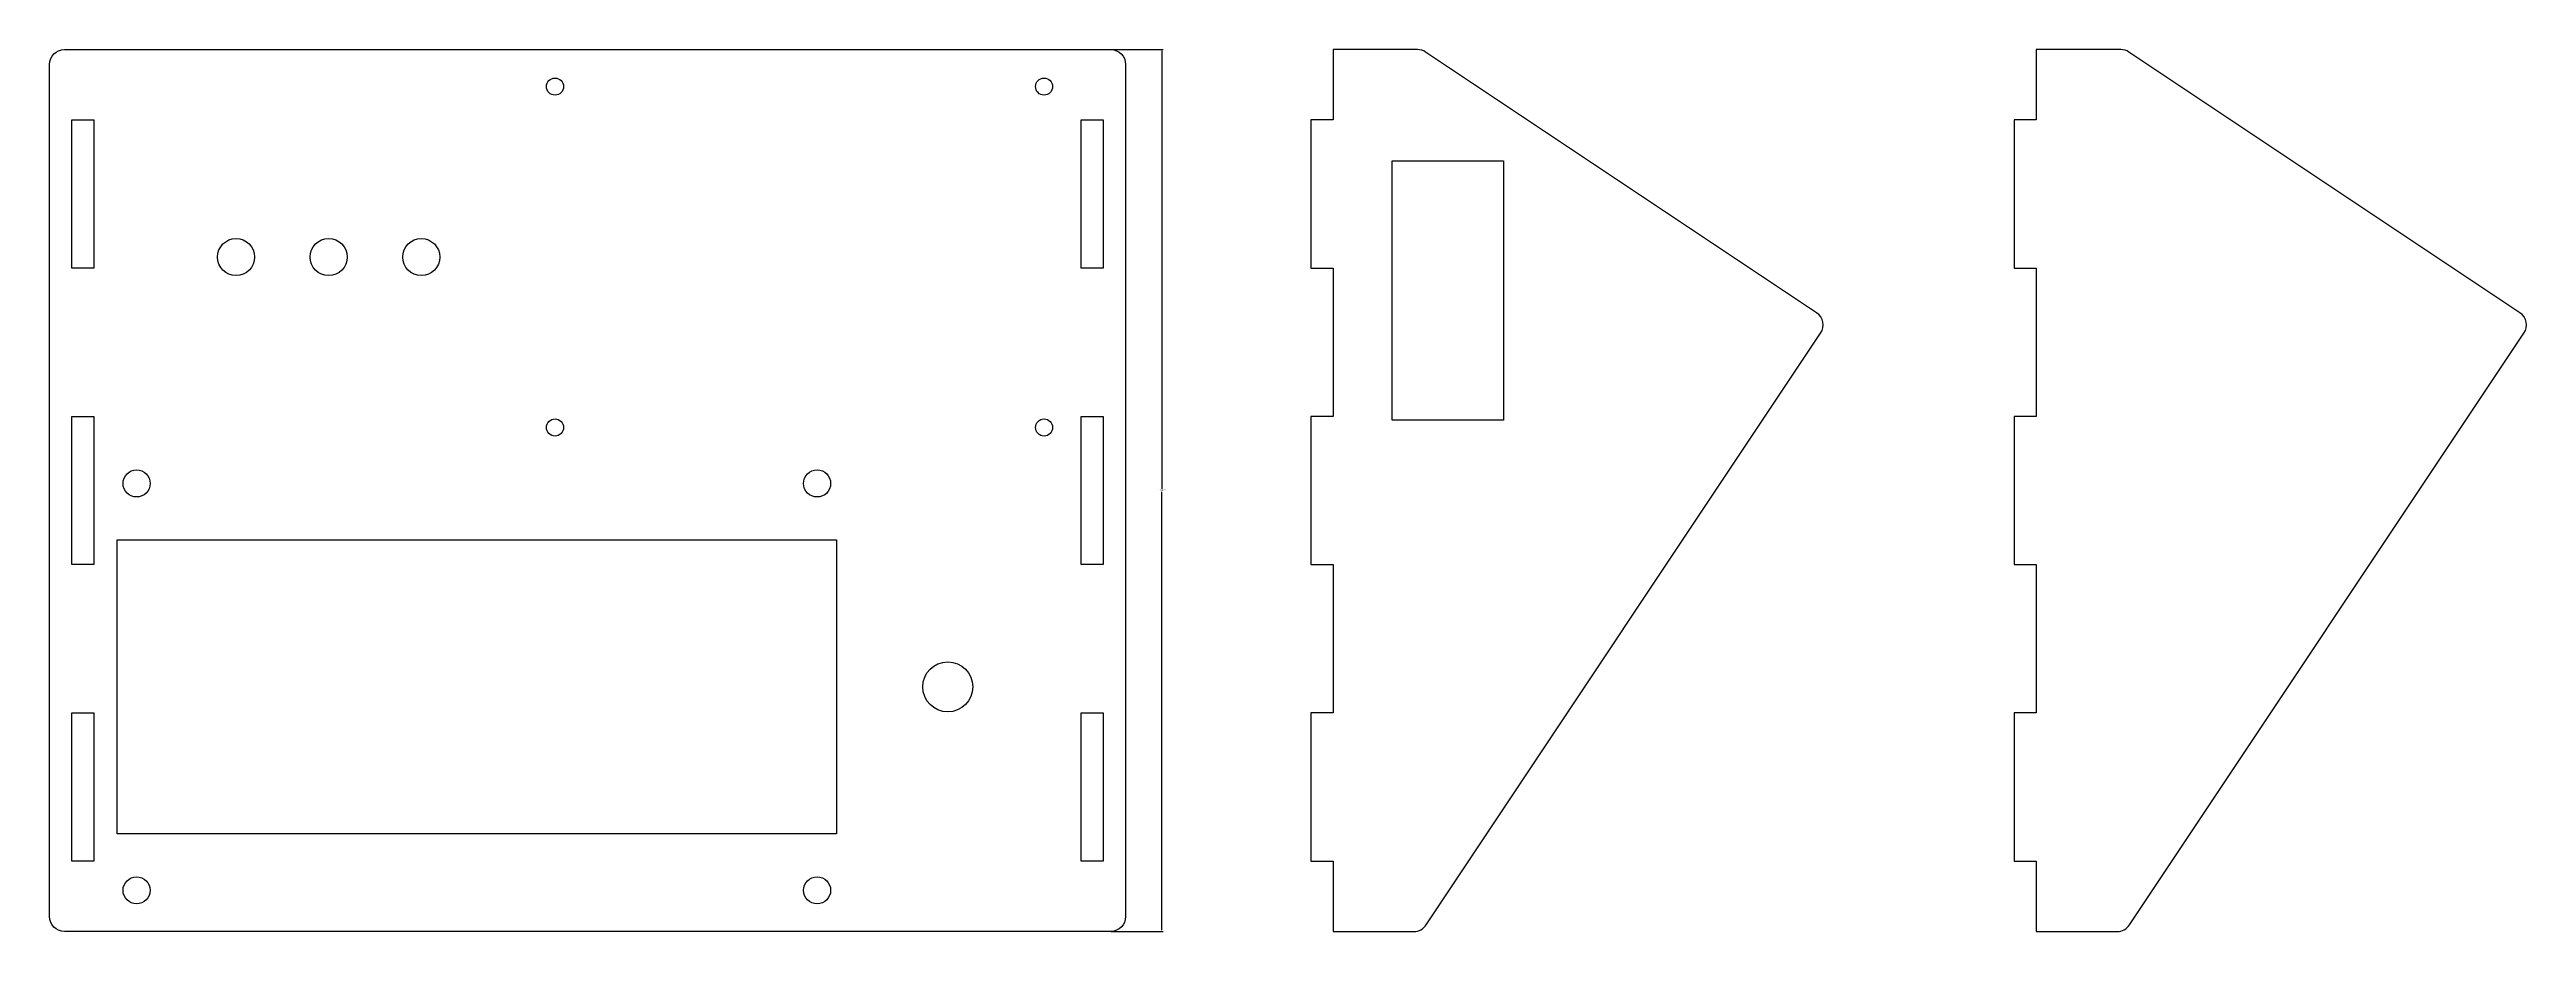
# Model space of a CAD drawing. Header units: inches. Extents: x -12 to 322, y -13 to 106.
import ezdxf

# ---------------------------------------------------------------- set-up
doc = ezdxf.new("R2010")
doc.units = ezdxf.units.IN
doc.header["$MEASUREMENT"] = 0
doc.layers.add('LED Holes', color=7, linetype='Continuous')
doc.layers.add('Screen Holes', color=7, linetype='Continuous')
doc.styles.get("Standard").update_dxf_attribs({"font": 'Arial.ttf'})
doc.dimstyles.get("Standard").update_dxf_attribs({"dimtxt": 0.18, "dimasz": 0.18, "dimexe": 0.18, "dimexo": 0.0625, "dimgap": 0.09, "dimtad": 0, "dimtih": 1, "dimtoh": 1, "dimdec": 4, "dimzin": 0, "dimdsep": 46, "dimtxsty": 'Standard', "dimcen": 0.09, "dimadec": 0, "dimazin": 0, "dimtfac": 1, "dimtdec": 4, "dimtofl": 0, "dimtmove": 0, "dimatfit": 3, "dimfxl": 1, "dimtolj": 1, "dimtzin": 0, "dimarcsym": 0})

# ---------------------------------------------------------------- blocks, each defined once
blk = doc.blocks.new('*D4')
at = {"color": 0, "lineweight": -2, "transparency": 16777216}
for p, q in [((131.44, 105.83), (138.47, 105.83)), ((138.29, 105.64), (138.29, 46.51)), ((138.29, -12.99), (138.29, 46.14)), ((131.44, -13.18), (138.47, -13.18))]:
    blk.add_line(p, q, dxfattribs=at)
at = {"color": 0, "transparency": 16777216}
for points in [[(138.26, 105.64), (138.32, 105.64), (138.29, 105.83)], [(138.26, -12.99), (138.32, -12.99), (138.29, -13.18)]]:
    blk.add_solid(points, dxfattribs=at)
at = {"layer": 'Defpoints', "color": 0, "transparency": 16777216}
for p in [(131.38, 105.83), (138.29, 105.83), (131.38, -13.18)]:
    blk.add_point(p, dxfattribs=at)
at = {"color": 0, "transparency": 16777216, "insert": (138.29, 46.33), "char_height": 0.18, "attachment_point": 5}
blk.add_mtext('\\A1;119.0000', dxfattribs=at)

msp = doc.modelspace()

# ---------------------------------------------------------------- linework, layer by layer
msp.add_lwpolyline([(-9.845, 105.825), (131.375, 105.825, -0.414213562), (133.375, 103.825), (133.375, -11.175, -0.414213562), (131.375, -13.175), (-9.845, -13.175, -0.414213562), (-11.845, -11.175), (-11.845, 103.825, -0.414213562)], format="xyb", close=True)
for points in [[(161.375, 105.825), (161.375, 96.325), (158.375, 96.325), (158.375, 76.325), (161.375, 76.325), (161.375, 56.325), (158.375, 56.325), (158.375, 36.325), (161.375, 36.325), (161.375, 16.325), (158.375, 16.325), (158.375, -3.675), (161.375, -3.675), (161.375, -13.175), (172.30463, -13.175, 0.250764891), (173.96873, -12.2844), (227.18868, 67.54551, 0.414213562), (226.63398, 70.31902), (173.87885, 105.4891, 0.148068739), (172.76945, 105.825), (161.375, 105.825)], [(256.29808, 105.825), (256.29808, 96.325), (253.29808, 96.325), (253.29808, 76.325), (256.29808, 76.325), (256.29808, 56.325), (253.29808, 56.325), (253.29808, 36.325), (256.29808, 36.325), (256.29808, 16.325), (253.29808, 16.325), (253.29808, -3.675), (256.29808, -3.675), (256.29808, -13.175), (267.22771, -13.175, 0.250764891), (268.89181, -12.2844), (322.11175, 67.54551, 0.414213562), (321.55705, 70.31902), (268.80193, 105.4891, 0.148068739), (267.69253, 105.825), (256.29808, 105.825)]]:
    msp.add_lwpolyline(points, format="xyb")
for points in [[(-8.845, 96.325), (-5.845, 96.325), (-5.845, 76.325), (-8.845, 76.325)], [(127.375, 96.325), (130.375, 96.325), (130.375, 76.325), (127.375, 76.325)], [(169.375, 90.825), (184.375, 90.825), (184.375, 55.825), (169.375, 55.825)], [(-8.845, 56.325), (-5.845, 56.325), (-5.845, 36.325), (-8.845, 36.325)], [(127.375, 56.325), (130.375, 56.325), (130.375, 36.325), (127.375, 36.325)], [(-8.845, 16.325), (-5.845, 16.325), (-5.845, -3.675), (-8.845, -3.675)], [(127.375, 16.325), (130.375, 16.325), (130.375, -3.675), (127.375, -3.675)]]:
    msp.add_lwpolyline(points, close=True)
for centre, radius in [((56.375, 100.825), 1.15), ((122.375, 100.825), 1.15), ((56.375, 54.825), 1.15), ((122.375, 54.825), 1.15), ((109.375, 19.825), 3.375)]:
    msp.add_circle(centre, radius)
at = {"layer": 'LED Holes'}
for centre in [(13.325, 77.825), (25.825, 77.825), (38.325, 77.825)]:
    msp.add_circle(centre, 2.5, dxfattribs=at)
at = {"layer": 'Screen Holes'}
msp.add_lwpolyline([(-2.725, 39.65), (94.375, 39.65), (94.375, 0), (-2.725, 0)], close=True, dxfattribs=at)
for centre in [(-0.1, 47.275), (91.75, 47.275), (-0.1, -7.625), (91.75, -7.625)]:
    msp.add_circle(centre, 1.825, dxfattribs=at)

# ---------------------------------------------------------------- dimensions: what is measured, and where the dimension line sits
dim = msp.add_linear_dim(base=(138.28725, 105.825), p1=(131.375, -13.175), p2=(131.375, 105.825), angle=90, dimstyle='Standard')
dim.commit()
dim.dimension.update_dxf_attribs({"geometry": '*D4', "text_midpoint": (138.28725, 46.325)})

doc.saveas('drawing.dxf')
